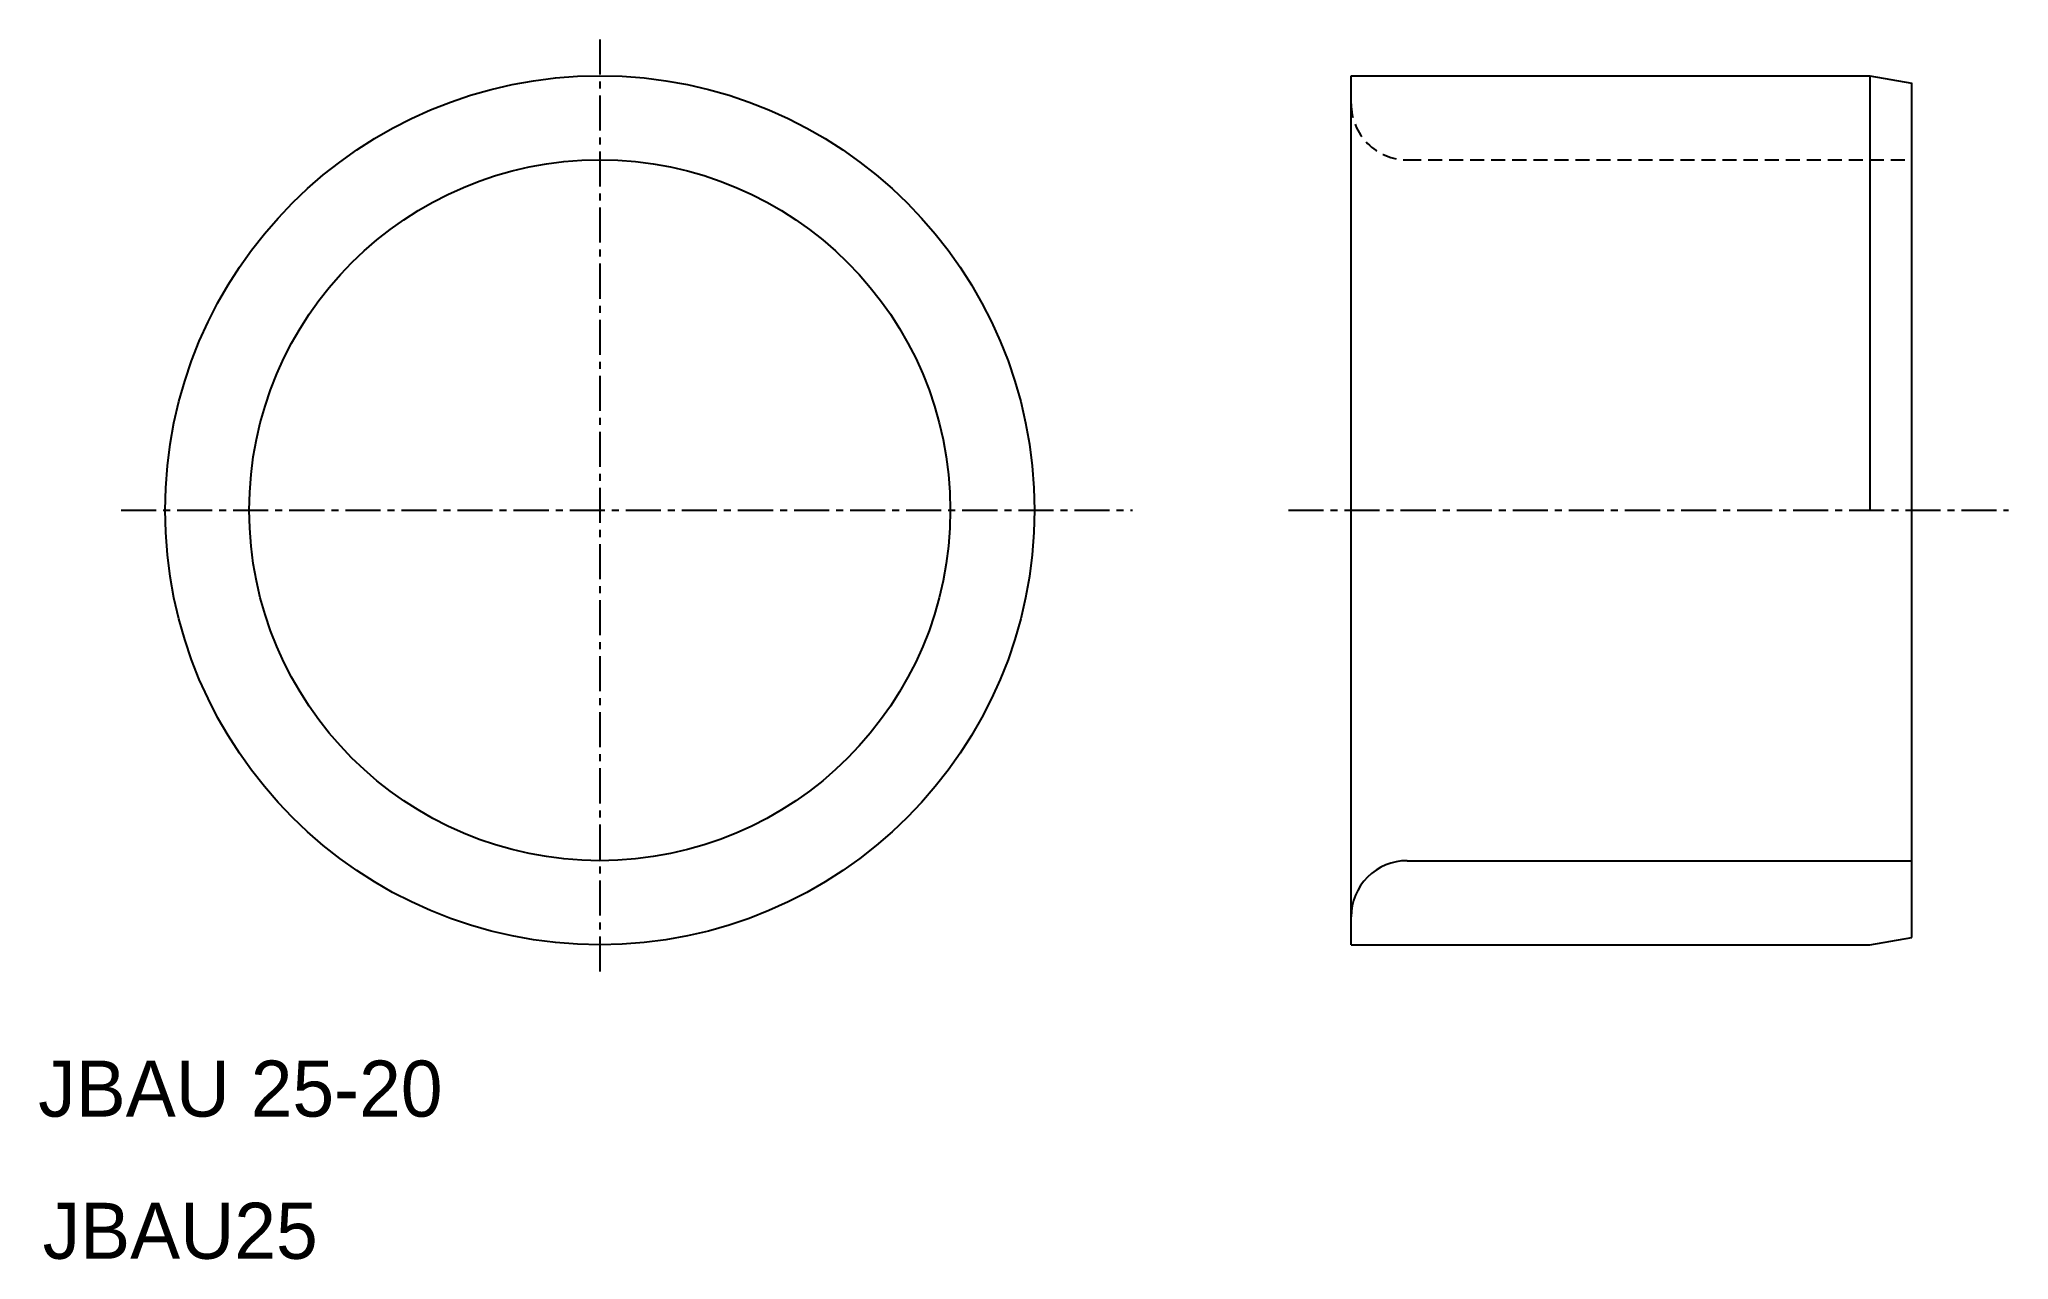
# Model space of a CAD drawing. Extents: x 66.2 to 136.5, y 135.9 to 179.4.
import ezdxf

# ---------------------------------------------------------------- set-up
doc = ezdxf.new("R2010")
doc.units = 0
doc.linetypes.add('CENTER', pattern=[2, 1.25, -0.25, 0.25, -0.25])
doc.linetypes.add('DASHED', pattern=[0.75, 0.5, -0.25])
doc.layers.get('0').update_dxf_attribs({"linetype": 'CONTINUOUS'})
doc.layers.add('CENTER', color=1, linetype='CENTER')

msp = doc.modelspace()

# ---------------------------------------------------------------- linework, layer by layer
at = {"color": 7, "linetype": 'CONTINUOUS'}
for p, q in [((113.004, 147.113), (113.004, 178.113)), ((131.504, 178.113), (131.504, 162.613)), ((131.504, 178.113), (133.004, 177.849)), ((133.004, 147.378), (133.004, 177.849)), ((115.004, 150.113), (129.004, 150.113)), ((131.504, 147.113), (133.004, 147.378))]:
    msp.add_line(p, q, dxfattribs=at)
for p, q in [((113.004, 178.113), (131.504, 178.113)), ((115.004, 150.113), (133.004, 150.113)), ((113.004, 147.113), (131.504, 147.113))]:
    msp.add_line(p, q)
at = {"color": 3, "linetype": 'DASHED'}
msp.add_line((115.004, 175.113), (133.004, 175.113), dxfattribs=at)
at = {"color": 7, "linetype": 'CONTINUOUS'}
for radius in [15.5, 12.5]:
    msp.add_circle((86.21, 162.613), radius, dxfattribs=at)
at = {"color": 3, "linetype": 'DASHED'}
msp.add_arc((115.004, 177.113), 2, 179.99999, 270, dxfattribs=at)
at = {"color": 7, "linetype": 'CONTINUOUS'}
msp.add_arc((115.004, 148.113), 2, 90, 180.00001, dxfattribs=at)
at = {"layer": 'CENTER', "color": 1, "linetype": 'CENTER'}
for p, q in [((86.21, 179.409), (86.21, 146.092)), ((69.138, 162.613), (105.204, 162.613)), ((110.771, 162.613), (136.454, 162.613))]:
    msp.add_line(p, q, dxfattribs=at)

# ---------------------------------------------------------------- texts
at = {"color": 7, "linetype": 'CONTINUOUS'}
for s, p in [('JBAU 25-20', (66.182, 140.983)), ('JBAU25', (66.34, 135.912))]:
    msp.add_text(s, height=2, dxfattribs=at).set_placement(p)

doc.saveas('drawing.dxf')
